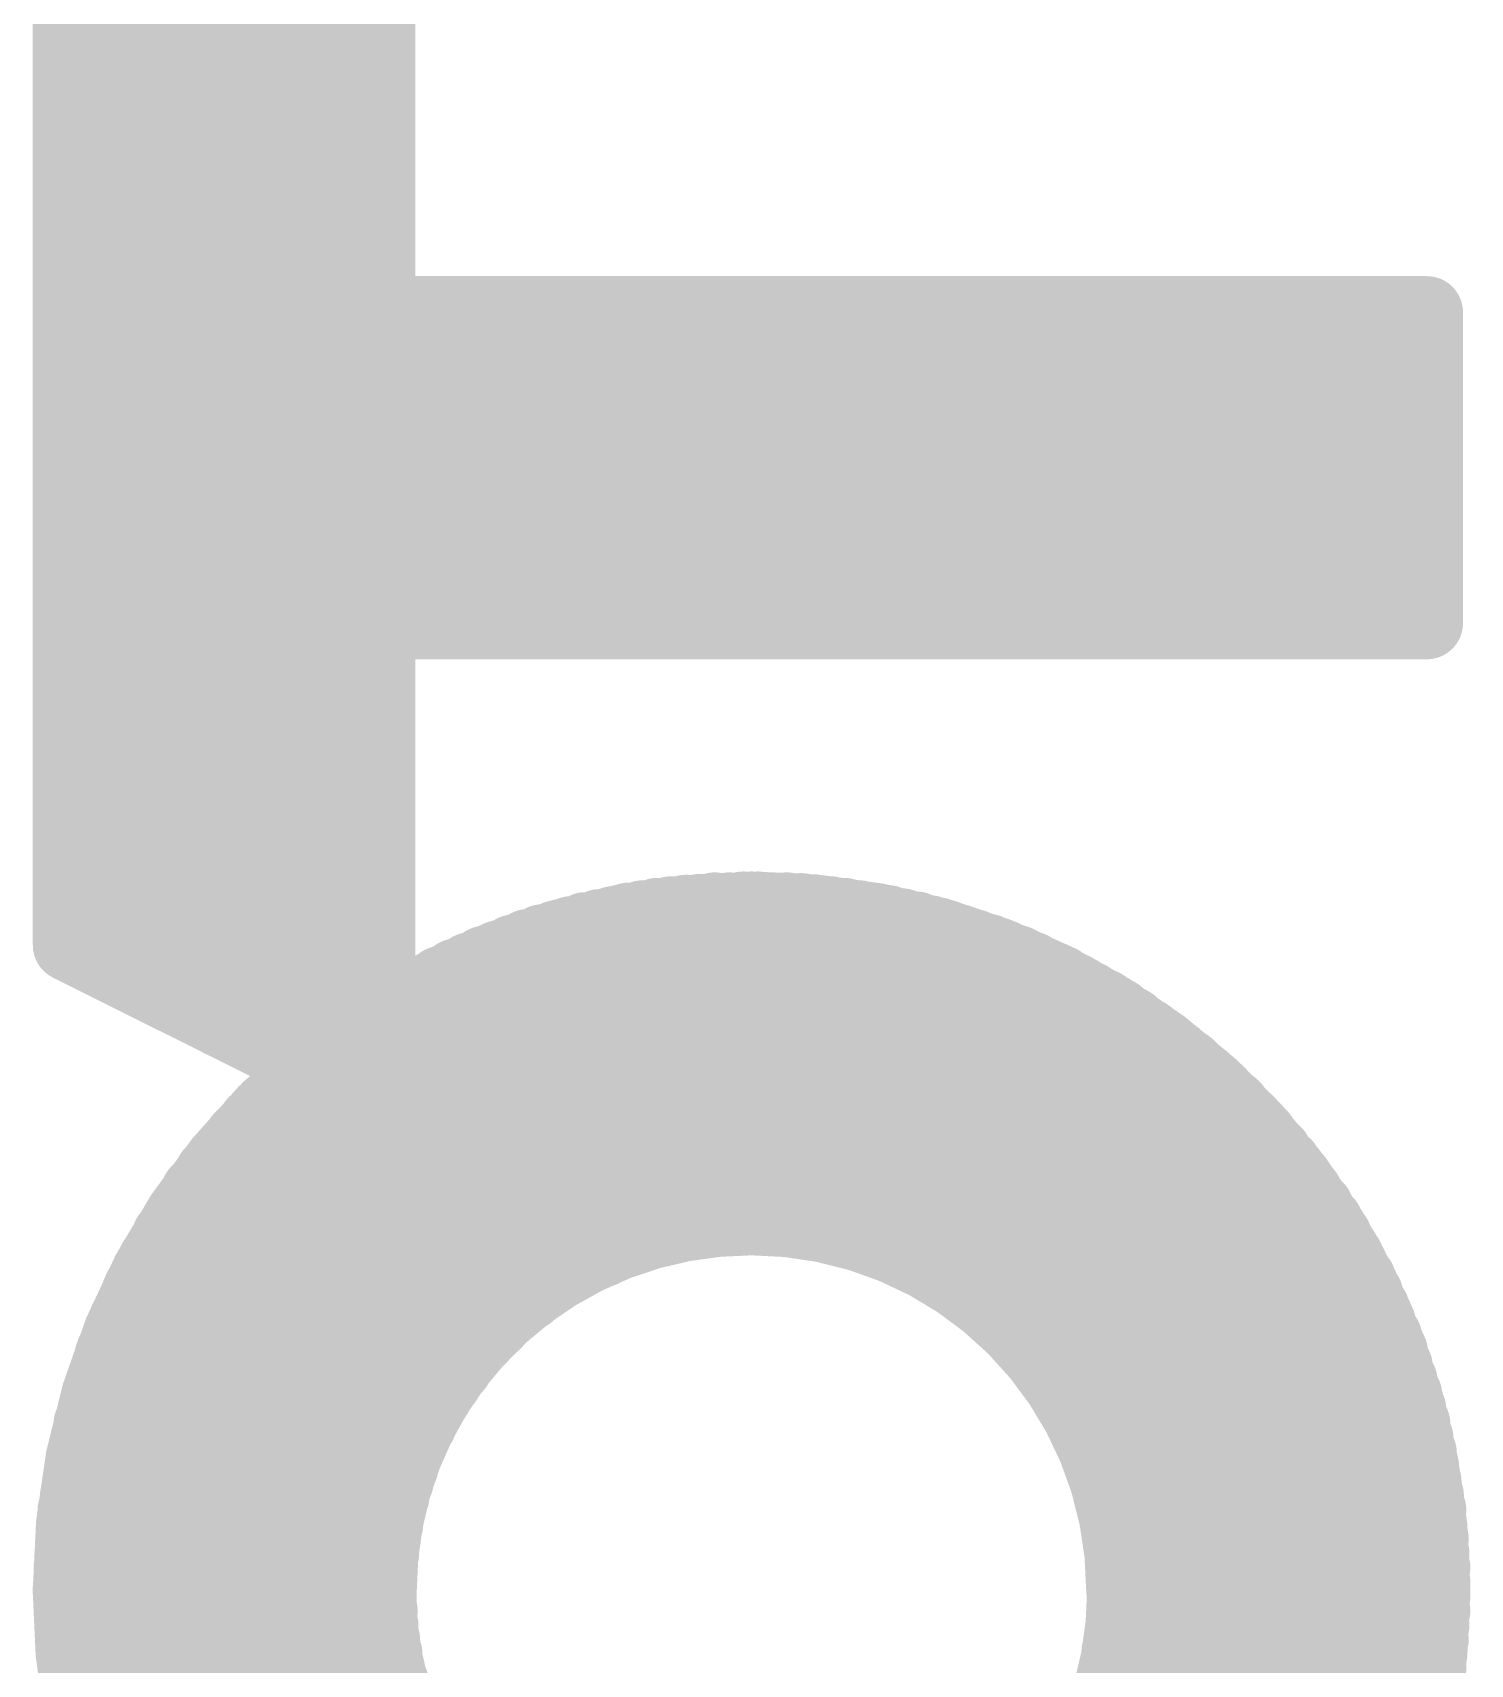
# Model space of a CAD drawing. Extents: x 97 to 206, y 100 to 175.
# Drawn here: x 113.723 to 115.713, y 135.854 to 138.113 of the extents above; entities that cross this region are included whole.
import ezdxf

# ---------------------------------------------------------------- set-up
doc = ezdxf.new("R2010")
doc.units = 0
doc.layers.get('0').update_dxf_attribs({"linetype": 'CONTINUOUS'})
doc.layers.add('SILK-TOP_PHO', color=9, linetype='CONTINUOUS')

# ---------------------------------------------------------------- blocks, each defined once
blk = doc.blocks.new('ROUND_1')
at = {"const_width": 0.050038}
blk.add_lwpolyline([(-0.025018, 0, 1), (0.025018, 0, 1)], format="xyb", close=True, dxfattribs=at)

msp = doc.modelspace()

# ---------------------------------------------------------------- linework, layer by layer
at = {"layer": 'SILK-TOP_PHO', "const_width": 0.100076}
for points in [[(113.773458, 136.849358), (113.773458, 138.707622)], [(113.791238, 136.840468), (113.791238, 138.707622)], [(113.81105, 136.830562), (113.81105, 138.707622)], [(113.831116, 136.820656), (113.831116, 138.707622)], [(113.850928, 136.81075), (113.850928, 138.707622)], [(113.87074, 136.800844), (113.87074, 138.707622)], [(113.890806, 136.790684), (113.890806, 138.707622)], [(113.910618, 136.780778), (113.910618, 138.707622)], [(113.93043, 136.770872), (113.93043, 138.707622)], [(113.950496, 136.760966), (113.950496, 138.707622)], [(113.970308, 136.75106), (113.970308, 138.707622)], [(113.990374, 136.7409), (113.990374, 138.707622)], [(114.010186, 136.730994), (114.010186, 138.262868)], [(114.029998, 136.721088), (114.029998, 138.252962)], [(114.050064, 136.711182), (114.050064, 138.243056)], [(114.069876, 136.701276), (114.069876, 138.23315)], [(114.089688, 136.691116), (114.089688, 138.223244)], [(114.109754, 135.23468), (114.109754, 138.213084)], [(114.129566, 135.217916), (114.129566, 138.203178)], [(114.149632, 135.202422), (114.149632, 138.193272)], [(114.169444, 135.188198), (114.169444, 138.183366)], [(113.773458, 138.157966), (114.202718, 138.157966)], [(114.189256, 135.17372), (114.189256, 138.17346)], [(114.202718, 137.725404), (114.202718, 138.166602)], [(113.773458, 138.1379), (114.202718, 138.1379)], [(113.773458, 138.118088), (114.202718, 138.118088)], [(113.773458, 138.098022), (114.202718, 138.098022)], [(113.773458, 138.07821), (114.202718, 138.07821)], [(113.773458, 138.058398), (114.202718, 138.058398)], [(113.773458, 138.038332), (114.202718, 138.038332)], [(113.773458, 138.01852), (114.202718, 138.01852)], [(113.773458, 137.998708), (114.202718, 137.998708)], [(113.773458, 137.978642), (114.202718, 137.978642)], [(113.773458, 137.95883), (114.202718, 137.95883)], [(113.773458, 137.938764), (114.202718, 137.938764)], [(113.773458, 137.918952), (114.202718, 137.918952)], [(113.773458, 137.89914), (114.202718, 137.89914)], [(113.773458, 137.879074), (114.202718, 137.879074)], [(113.773458, 137.859262), (114.202718, 137.859262)], [(113.773458, 137.83945), (114.202718, 137.83945)], [(113.773458, 137.819384), (114.202718, 137.819384)], [(113.773458, 137.799572), (114.202718, 137.799572)], [(113.773458, 137.779506), (114.202718, 137.779506)], [(113.773458, 137.759694), (114.202718, 137.759694)], [(113.773458, 137.739882), (114.202718, 137.739882)], [(114.202718, 137.725404), (115.65255, 137.725404)], [(114.209322, 137.295128), (114.209322, 137.725404)], [(114.229134, 137.295128), (114.229134, 137.725404)], [(114.2492, 137.295128), (114.2492, 137.725404)], [(114.269012, 137.295128), (114.269012, 137.725404)], [(114.288824, 137.295128), (114.288824, 137.725404)], [(114.30889, 137.295128), (114.30889, 137.725404)], [(114.328702, 137.295128), (114.328702, 137.725404)], [(114.348514, 137.295128), (114.348514, 137.725404)], [(114.36858, 137.295128), (114.36858, 137.725404)], [(114.388392, 137.295128), (114.388392, 137.725404)], [(114.408458, 137.295128), (114.408458, 137.725404)], [(114.42827, 137.295128), (114.42827, 137.725404)], [(114.448082, 137.295128), (114.448082, 137.725404)], [(114.468148, 137.295128), (114.468148, 137.725404)], [(114.48796, 137.295128), (114.48796, 137.725404)], [(114.508026, 137.295128), (114.508026, 137.725404)], [(114.527838, 137.295128), (114.527838, 137.725404)], [(114.54765, 137.295128), (114.54765, 137.725404)], [(114.567716, 137.295128), (114.567716, 137.725404)], [(114.587528, 137.295128), (114.587528, 137.725404)], [(114.60734, 137.295128), (114.60734, 137.725404)], [(114.627406, 137.295128), (114.627406, 137.725404)], [(114.647218, 137.295128), (114.647218, 137.725404)], [(114.667284, 137.295128), (114.667284, 137.725404)], [(114.687096, 137.295128), (114.687096, 137.725404)], [(114.706908, 137.295128), (114.706908, 137.725404)], [(114.726974, 137.295128), (114.726974, 137.725404)], [(114.746786, 137.295128), (114.746786, 137.725404)], [(114.766598, 137.295128), (114.766598, 137.725404)], [(114.786664, 137.295128), (114.786664, 137.725404)], [(114.806476, 137.295128), (114.806476, 137.725404)], [(114.826542, 137.295128), (114.826542, 137.725404)], [(114.846354, 137.295128), (114.846354, 137.725404)], [(114.866166, 137.295128), (114.866166, 137.725404)], [(114.886232, 137.295128), (114.886232, 137.725404)], [(114.906044, 137.295128), (114.906044, 137.725404)], [(114.92611, 137.295128), (114.92611, 137.725404)], [(114.945922, 137.295128), (114.945922, 137.725404)], [(114.965734, 137.295128), (114.965734, 137.725404)], [(114.9858, 137.295128), (114.9858, 137.725404)], [(115.005612, 137.295128), (115.005612, 137.725404)], [(115.025424, 137.295128), (115.025424, 137.725404)], [(115.04549, 137.295128), (115.04549, 137.725404)], [(115.065302, 137.295128), (115.065302, 137.725404)], [(115.085368, 137.295128), (115.085368, 137.725404)], [(115.10518, 137.295128), (115.10518, 137.725404)], [(115.124992, 137.295128), (115.124992, 137.725404)], [(115.145058, 137.295128), (115.145058, 137.725404)], [(115.16487, 137.295128), (115.16487, 137.725404)], [(115.184936, 137.295128), (115.184936, 137.725404)], [(115.204748, 137.295128), (115.204748, 137.725404)], [(115.22456, 137.295128), (115.22456, 137.725404)], [(115.244626, 137.295128), (115.244626, 137.725404)], [(115.264438, 137.295128), (115.264438, 137.725404)], [(115.28425, 137.295128), (115.28425, 137.725404)], [(115.304316, 137.295128), (115.304316, 137.725404)], [(115.324128, 137.295128), (115.324128, 137.725404)], [(115.344194, 137.295128), (115.344194, 137.725404)], [(115.364006, 137.295128), (115.364006, 137.725404)], [(115.383818, 137.295128), (115.383818, 137.725404)], [(115.403884, 137.295128), (115.403884, 137.725404)], [(115.423696, 137.295128), (115.423696, 137.725404)], [(115.443508, 137.295128), (115.443508, 137.725404)], [(115.463574, 137.295128), (115.463574, 137.725404)], [(115.483386, 137.295128), (115.483386, 137.725404)], [(115.503452, 137.295128), (115.503452, 137.725404)], [(115.523264, 137.295128), (115.523264, 137.725404)], [(115.543076, 137.295128), (115.543076, 137.725404)], [(115.563142, 137.295128), (115.563142, 137.725404)], [(115.582954, 137.295128), (115.582954, 137.725404)], [(115.60302, 137.295128), (115.60302, 137.725404)], [(115.622832, 137.295128), (115.622832, 137.725404)], [(115.642644, 137.295128), (115.642644, 137.725404)], [(115.65255, 137.295128), (115.65255, 137.725404)], [(113.773458, 137.719816), (115.65255, 137.719816)], [(113.773458, 137.700004), (115.65255, 137.700004)], [(113.773458, 137.679938), (115.65255, 137.679938)], [(113.773458, 137.660126), (115.65255, 137.660126)], [(113.773458, 137.640314), (115.65255, 137.640314)], [(113.773458, 137.620248), (115.65255, 137.620248)], [(113.773458, 137.600436), (115.65255, 137.600436)], [(113.773458, 137.580624), (115.65255, 137.580624)], [(113.773458, 137.560558), (115.65255, 137.560558)], [(113.773458, 137.540746), (115.65255, 137.540746)], [(113.773458, 137.52068), (115.65255, 137.52068)], [(113.773458, 137.500868), (115.65255, 137.500868)], [(113.773458, 137.481056), (115.65255, 137.481056)], [(113.773458, 137.46099), (115.65255, 137.46099)], [(113.773458, 137.441178), (115.65255, 137.441178)], [(113.773458, 137.421112), (115.65255, 137.421112)], [(113.773458, 137.4013), (115.65255, 137.4013)], [(113.773458, 137.381488), (115.65255, 137.381488)], [(113.773458, 137.361422), (115.65255, 137.361422)], [(113.773458, 137.34161), (115.65255, 137.34161)], [(113.773458, 137.321798), (115.65255, 137.321798)], [(113.773458, 137.301732), (115.65255, 137.301732)], [(114.202718, 136.747758), (114.202718, 137.295128)], [(114.202718, 137.295128), (115.65255, 137.295128)], [(113.773458, 137.28192), (114.202718, 137.28192)], [(113.773458, 137.261854), (114.202718, 137.261854)], [(113.773458, 137.242042), (114.202718, 137.242042)], [(113.773458, 137.22223), (114.202718, 137.22223)], [(113.773458, 137.202164), (114.202718, 137.202164)], [(113.773458, 137.182352), (114.202718, 137.182352)], [(113.773458, 137.16254), (114.202718, 137.16254)], [(113.773458, 137.142474), (114.202718, 137.142474)], [(113.773458, 137.122662), (114.202718, 137.122662)], [(113.773458, 137.102596), (114.202718, 137.102596)], [(113.773458, 137.082784), (114.202718, 137.082784)], [(113.773458, 137.062972), (114.202718, 137.062972)], [(113.773458, 137.042906), (114.202718, 137.042906)], [(113.773458, 137.023094), (114.202718, 137.023094)], [(113.773458, 137.003028), (114.202718, 137.003028)], [(113.773458, 136.983216), (114.202718, 136.983216)], [(113.773458, 136.963404), (114.202718, 136.963404)], [(113.773458, 136.943338), (114.202718, 136.943338)], [(113.773458, 136.923526), (114.202718, 136.923526)], [(113.773458, 136.903714), (114.202718, 136.903714)], [(114.567716, 136.447784), (114.567716, 136.889236)], [(114.587528, 136.453372), (114.587528, 136.892538)], [(114.60734, 136.457944), (114.60734, 136.894824)], [(114.627406, 136.462262), (114.627406, 136.896856)], [(114.647218, 136.465564), (114.647218, 136.898126)], [(114.667284, 136.46785), (114.667284, 136.900158)], [(114.687096, 136.468866), (114.687096, 136.900158)], [(114.706908, 136.470136), (114.706908, 136.901428)], [(114.726974, 136.470136), (114.726974, 136.901428)], [(114.746786, 136.468866), (114.746786, 136.900158)], [(114.766598, 136.46785), (114.766598, 136.900158)], [(114.786664, 136.465564), (114.786664, 136.899142)], [(114.806476, 136.462262), (114.806476, 136.896856)], [(114.826542, 136.45896), (114.826542, 136.894824)], [(114.846354, 136.453372), (114.846354, 136.892538)], [(114.866166, 136.447784), (114.866166, 136.889236)], [(113.773458, 136.883648), (114.202718, 136.883648)], [(114.468148, 136.404858), (114.468148, 136.867138)], [(114.48796, 136.41578), (114.48796, 136.872726)], [(114.508026, 136.425686), (114.508026, 136.877044)], [(114.527838, 136.43356), (114.527838, 136.881362)], [(114.54003, 136.883648), (114.897154, 136.883648)], [(114.54765, 136.44118), (114.54765, 136.885934)], [(114.886232, 136.44245), (114.886232, 136.885934)], [(114.906044, 136.434576), (114.906044, 136.882632)], [(114.92611, 136.425686), (114.92611, 136.87806)], [(114.945922, 136.41705), (114.945922, 136.873742)], [(114.965734, 136.40689), (114.965734, 136.868154)], [(113.773458, 136.863836), (114.202718, 136.863836)], [(113.773458, 136.849358), (114.11204, 136.680194)], [(113.784634, 136.84377), (114.202718, 136.84377)], [(114.396266, 136.84377), (115.040918, 136.84377)], [(114.408458, 136.365996), (114.408458, 136.849358)], [(114.42827, 136.380474), (114.42827, 136.855962)], [(114.448082, 136.393682), (114.448082, 136.86155)], [(114.456972, 136.863836), (114.980212, 136.863836)], [(114.9858, 136.394698), (114.9858, 136.862566)], [(115.005612, 136.38276), (115.005612, 136.855962)], [(115.025424, 136.368282), (115.025424, 136.849358)], [(115.04549, 136.352788), (115.04549, 136.842754)], [(113.824258, 136.823958), (114.202718, 136.823958)], [(114.345212, 136.823958), (115.091972, 136.823958)], [(114.348514, 136.31291), (114.348514, 136.826244)], [(114.36858, 136.332976), (114.36858, 136.833864)], [(114.388392, 136.350502), (114.388392, 136.841738)], [(115.065302, 136.335008), (115.065302, 136.835134)], [(115.085368, 136.315196), (115.085368, 136.82726)], [(113.864136, 136.804146), (114.202718, 136.804146)], [(114.288824, 136.238742), (114.288824, 136.798558)], [(114.302286, 136.804146), (115.135152, 136.804146)], [(114.30889, 136.266428), (114.30889, 136.808464)], [(114.328702, 136.291828), (114.328702, 136.817354)], [(115.10518, 136.294114), (115.10518, 136.81837)], [(115.124992, 136.26973), (115.124992, 136.808464)], [(115.145058, 136.242298), (115.145058, 136.799574)], [(113.904014, 136.78408), (114.202718, 136.78408)], [(114.2492, 136.165844), (114.2492, 136.77646)], [(114.264694, 136.78408), (115.172744, 136.78408)], [(114.269012, 136.205722), (114.269012, 136.787382)], [(115.16487, 136.21004), (115.16487, 136.788652)], [(115.184936, 136.171432), (115.184936, 136.777476)], [(113.943892, 136.764268), (114.202718, 136.764268)], [(114.209322, 136.026398), (114.209322, 136.752076)], [(114.229134, 136.113774), (114.229134, 136.765284)], [(114.229134, 136.764268), (115.20805, 136.764268)], [(115.204748, 136.120632), (115.204748, 136.766554)], [(115.22456, 136.040876), (115.22456, 136.754362)], [(113.983516, 136.744202), (115.239038, 136.744202)], [(115.244626, 135.172704), (115.244626, 136.7409)], [(114.023394, 136.72439), (115.26774, 136.72439)], [(115.264438, 135.186928), (115.264438, 136.726676)], [(115.28425, 135.201406), (115.28425, 136.712198)], [(114.063272, 136.704578), (115.29441, 136.704578)], [(114.10315, 136.684512), (115.31981, 136.684512)], [(115.304316, 135.2169), (115.304316, 136.696704)], [(114.089688, 135.25119), (114.089688, 136.662414)], [(114.09426, 136.6647), (115.342924, 136.6647)], [(115.324128, 135.232394), (115.324128, 136.68121)], [(115.344194, 135.24992), (115.344194, 136.663684)], [(114.069876, 135.269986), (114.069876, 136.643618)], [(114.072162, 136.644888), (115.365022, 136.644888)], [(115.364006, 135.2677), (115.364006, 136.645904)], [(114.050064, 135.288782), (114.050064, 136.624822)], [(114.05108, 136.624822), (115.386104, 136.624822)], [(115.383818, 135.287766), (115.383818, 136.627108)], [(114.029998, 135.309864), (114.029998, 136.60374)], [(114.032284, 136.60501), (115.4049, 136.60501)], [(115.403884, 135.307578), (115.403884, 136.606026)], [(114.010186, 135.330692), (114.010186, 136.581642)], [(114.013488, 136.584944), (115.423696, 136.584944)], [(115.423696, 135.329676), (115.423696, 136.584944)], [(113.990374, 135.355076), (113.990374, 136.558528)], [(113.996978, 136.565132), (115.440206, 136.565132)], [(115.443508, 135.35279), (115.443508, 136.56183)], [(113.970308, 135.37946), (113.970308, 136.534144)], [(113.980214, 136.54532), (115.45697, 136.54532)], [(115.463574, 135.377174), (115.463574, 136.53643)], [(113.950496, 135.405876), (113.950496, 136.507728)], [(113.950496, 136.505442), (115.486688, 136.505442)], [(113.96472, 136.525254), (115.472464, 136.525254)], [(115.483386, 135.403844), (115.483386, 136.50976)], [(113.936018, 136.48563), (115.501166, 136.48563)], [(115.503452, 135.432546), (115.503452, 136.481058)], [(113.92281, 136.465564), (114.653822, 136.465564)], [(113.93043, 135.434832), (113.93043, 136.477756)], [(114.783362, 136.465564), (115.514374, 136.465564)], [(113.910618, 135.466836), (113.910618, 136.446768)], [(113.910618, 136.445752), (114.563144, 136.445752)], [(114.87404, 136.445752), (115.526566, 136.445752)], [(115.523264, 135.463534), (115.523264, 136.45007)], [(113.899696, 136.425686), (114.511328, 136.425686)], [(114.92611, 136.425686), (115.537742, 136.425686)], [(115.543076, 135.497824), (115.543076, 136.41705)], [(113.88852, 136.405874), (114.47018, 136.405874)], [(113.890806, 135.501126), (113.890806, 136.412478)], [(114.967004, 136.405874), (115.548664, 136.405874)], [(113.87074, 135.538718), (113.87074, 136.37387)], [(113.877344, 136.386062), (114.43716, 136.386062)], [(115.000024, 136.386062), (115.55984, 136.386062)], [(115.563142, 135.535416), (115.563142, 136.378188)], [(113.858548, 136.346184), (114.384074, 136.346184)], [(113.867438, 136.365996), (114.409474, 136.365996)], [(115.02771, 136.365996), (115.569746, 136.365996)], [(115.05311, 136.346184), (115.578636, 136.346184)], [(113.849912, 136.326118), (114.362992, 136.326118)], [(113.850928, 135.581898), (113.850928, 136.33069)], [(115.074192, 136.326118), (115.587526, 136.326118)], [(115.582954, 135.577326), (115.582954, 136.336278)], [(113.841022, 136.306306), (114.34318, 136.306306)], [(115.094004, 136.306306), (115.596162, 136.306306)], [(113.831116, 135.632698), (113.831116, 136.280906)], [(113.833148, 136.286494), (114.3254, 136.286494)], [(115.111784, 136.286494), (115.604036, 136.286494)], [(115.60302, 135.62711), (115.60302, 136.28751)], [(113.826544, 136.266428), (114.309906, 136.266428)], [(115.127278, 136.266428), (115.61064, 136.266428)], [(113.81994, 136.246616), (114.295428, 136.246616)], [(115.141756, 136.246616), (115.617244, 136.246616)], [(113.81105, 135.692388), (113.81105, 136.219946)], [(113.813336, 136.226804), (114.28222, 136.226804)], [(115.154964, 136.226804), (115.623848, 136.226804)], [(115.622832, 135.687054), (115.622832, 136.22782)], [(113.80216, 136.186926), (114.260122, 136.186926)], [(113.807748, 136.206738), (114.270028, 136.206738)], [(115.167156, 136.206738), (115.629436, 136.206738)], [(115.177062, 136.186926), (115.635024, 136.186926)], [(113.797842, 136.16686), (114.250216, 136.16686)], [(115.186968, 136.16686), (115.639342, 136.16686)], [(113.79327, 136.147048), (114.241326, 136.147048)], [(115.195858, 136.147048), (115.643914, 136.147048)], [(115.642644, 135.76554), (115.642644, 136.149334)], [(113.789968, 136.127236), (114.234722, 136.127236)], [(113.791238, 135.775446), (113.791238, 136.138158)], [(115.202462, 136.127236), (115.647216, 136.127236)], [(113.786666, 136.10717), (114.228118, 136.10717)], [(115.209066, 136.10717), (115.650518, 136.10717)], [(113.783364, 136.087358), (114.22253, 136.087358)], [(115.214654, 136.087358), (115.65382, 136.087358)], [(113.780062, 136.067546), (114.216942, 136.067546)], [(115.220242, 136.067546), (115.657122, 136.067546)], [(113.779046, 136.04748), (114.21364, 136.04748)], [(115.223544, 136.04748), (115.658138, 136.04748)], [(113.775744, 136.007602), (114.208052, 136.007602)], [(113.77676, 136.027668), (114.210338, 136.027668)], [(115.226846, 136.027668), (115.660424, 136.027668)], [(115.229132, 136.007602), (115.66144, 136.007602)], [(113.774474, 135.98779), (114.20602, 135.98779)], [(115.231164, 135.98779), (115.66271, 135.98779)], [(113.774474, 135.967978), (114.20475, 135.967978)], [(115.232434, 135.967978), (115.66271, 135.967978)], [(113.773458, 135.956802), (113.774474, 135.956802)], [(113.774474, 135.947912), (114.20475, 135.947912)], [(115.232434, 135.947912), (115.66271, 135.947912)], [(113.774474, 135.9281), (114.20602, 135.9281)], [(115.231164, 135.9281), (115.66271, 135.9281)], [(113.775744, 135.908034), (114.207036, 135.908034)], [(115.230148, 135.908034), (115.66144, 135.908034)], [(113.77676, 135.888222), (114.209322, 135.888222)], [(114.209322, 134.638288), (114.209322, 135.887206)], [(115.22456, 133.42493), (115.22456, 135.871712)], [(115.227862, 135.888222), (115.660424, 135.888222)], [(113.77803, 135.86841), (114.212624, 135.86841)], [(113.780062, 135.848344), (114.215926, 135.848344)], [(115.221258, 135.848344), (115.657122, 135.848344)], [(115.22456, 135.86841), (115.658138, 135.86841)], [(113.782348, 135.828532), (114.221514, 135.828532)], [(115.21567, 135.828532), (115.65382, 135.828532)], [(113.78565, 135.80872), (114.226848, 135.80872)], [(115.210336, 135.80872), (115.651534, 135.80872)]]:
    msp.add_lwpolyline(points, dxfattribs=at)
for points in [[(114.718084, 136.900666, 0.1454771), (114.202518, 136.747418)], [(115.66271, 135.956548, 0.4142136), (114.71783, 136.901428)], [(114.11077, 136.680448, 0.2216728), (113.773366, 135.956802)], [(114.718084, 136.470136, 0.4142136), (114.20475, 135.956802)], [(115.231164, 135.956802, 0.4132001), (114.71783, 136.470136)], [(113.773204, 135.956802, 0.2590638), (114.218714, 135.15466)], [(114.203734, 135.956802, 0.4142136), (114.718084, 135.442452)], [(114.718084, 135.442452, 0.4142136), (115.232434, 135.956802)], [(115.2144, 135.153146, 0.2600227), (115.66271, 135.956802)]]:
    msp.add_lwpolyline(points, format="xyb", dxfattribs=at)

# ---------------------------------------------------------------- block references
at = {"layer": 'SILK-TOP_PHO'}
for p in [(113.773458, 138.157966), (114.202718, 138.157966), (113.773458, 138.1379), (114.202718, 138.1379), (113.773458, 138.118088), (114.202718, 138.118088), (113.773458, 138.098022), (114.202718, 138.098022), (113.773458, 138.07821), (114.202718, 138.07821), (113.773458, 138.058398), (114.202718, 138.058398), (113.773458, 138.038332), (113.773458, 138.01852), (114.202718, 138.038332), (114.202718, 138.01852), (113.773458, 137.998708), (114.202718, 137.998708), (113.773458, 137.978642), (114.202718, 137.978642), (113.773458, 137.95883), (114.202718, 137.95883), (113.773458, 137.938764), (114.202718, 137.938764), (113.773458, 137.918952), (114.202718, 137.918952), (113.773458, 137.89914), (114.202718, 137.89914), (113.773458, 137.879074), (113.773458, 137.859262), (114.202718, 137.879074), (114.202718, 137.859262), (113.773458, 137.83945), (114.202718, 137.83945), (113.773458, 137.819384), (114.202718, 137.819384), (113.773458, 137.799572), (114.202718, 137.799572), (113.773458, 137.779506), (114.202718, 137.779506), (113.773458, 137.759694), (114.202718, 137.759694), (113.773458, 137.739882), (114.202718, 137.739882), (114.202718, 137.725404), (114.202718, 137.725404), (114.209322, 137.725404), (114.229134, 137.725404), (114.2492, 137.725404), (114.269012, 137.725404), (114.288824, 137.725404), (114.30889, 137.725404), (114.328702, 137.725404), (114.348514, 137.725404), (114.36858, 137.725404), (114.388392, 137.725404), (114.408458, 137.725404), (114.42827, 137.725404), (114.448082, 137.725404), (114.468148, 137.725404), (114.48796, 137.725404), (114.508026, 137.725404), (114.527838, 137.725404), (114.54765, 137.725404), (114.567716, 137.725404), (114.587528, 137.725404), (114.60734, 137.725404), (114.627406, 137.725404), (114.647218, 137.725404), (114.667284, 137.725404), (114.687096, 137.725404), (114.706908, 137.725404), (114.726974, 137.725404), (114.746786, 137.725404), (114.766598, 137.725404), (114.786664, 137.725404), (114.806476, 137.725404), (114.826542, 137.725404), (114.846354, 137.725404), (114.866166, 137.725404), (114.886232, 137.725404), (114.906044, 137.725404), (114.92611, 137.725404), (114.945922, 137.725404), (114.965734, 137.725404), (114.9858, 137.725404), (115.005612, 137.725404), (115.025424, 137.725404), (115.04549, 137.725404), (115.065302, 137.725404), (115.085368, 137.725404), (115.10518, 137.725404), (115.124992, 137.725404), (115.145058, 137.725404), (115.16487, 137.725404), (115.184936, 137.725404), (115.204748, 137.725404), (115.22456, 137.725404), (115.244626, 137.725404), (115.264438, 137.725404), (115.28425, 137.725404), (115.304316, 137.725404), (115.324128, 137.725404), (115.344194, 137.725404), (115.364006, 137.725404), (115.383818, 137.725404), (115.403884, 137.725404), (115.423696, 137.725404), (115.443508, 137.725404), (115.463574, 137.725404), (115.483386, 137.725404), (115.503452, 137.725404), (115.523264, 137.725404), (115.543076, 137.725404), (115.563142, 137.725404), (115.582954, 137.725404), (115.60302, 137.725404), (115.622832, 137.725404), (115.642644, 137.725404), (115.65255, 137.725404), (115.65255, 137.725404), (113.773458, 137.719816), (115.65255, 137.719816), (113.773458, 137.700004), (113.773458, 137.679938), (115.65255, 137.700004), (115.65255, 137.679938), (113.773458, 137.660126), (115.65255, 137.660126), (113.773458, 137.640314), (115.65255, 137.640314), (113.773458, 137.620248), (115.65255, 137.620248), (113.773458, 137.600436), (115.65255, 137.600436), (113.773458, 137.580624), (115.65255, 137.580624), (113.773458, 137.560558), (115.65255, 137.560558), (113.773458, 137.540746), (113.773458, 137.52068), (115.65255, 137.540746), (115.65255, 137.52068), (113.773458, 137.500868), (115.65255, 137.500868), (113.773458, 137.481056), (115.65255, 137.481056), (113.773458, 137.46099), (115.65255, 137.46099), (113.773458, 137.441178), (115.65255, 137.441178), (113.773458, 137.421112), (115.65255, 137.421112), (113.773458, 137.4013), (115.65255, 137.4013), (113.773458, 137.381488), (113.773458, 137.361422), (115.65255, 137.381488), (115.65255, 137.361422), (113.773458, 137.34161), (115.65255, 137.34161), (113.773458, 137.321798), (115.65255, 137.321798), (113.773458, 137.301732), (114.202718, 137.295128), (114.209322, 137.295128), (114.229134, 137.295128), (114.2492, 137.295128), (114.269012, 137.295128), (114.288824, 137.295128), (114.30889, 137.295128), (114.328702, 137.295128), (114.348514, 137.295128), (114.36858, 137.295128), (114.388392, 137.295128), (114.408458, 137.295128), (114.42827, 137.295128), (114.448082, 137.295128), (114.468148, 137.295128), (114.48796, 137.295128), (114.508026, 137.295128), (114.527838, 137.295128), (114.54765, 137.295128), (114.567716, 137.295128), (114.587528, 137.295128), (114.60734, 137.295128), (114.627406, 137.295128), (114.647218, 137.295128), (114.667284, 137.295128), (114.687096, 137.295128), (114.706908, 137.295128), (114.726974, 137.295128), (114.746786, 137.295128), (114.766598, 137.295128), (114.786664, 137.295128), (114.806476, 137.295128), (114.826542, 137.295128), (114.846354, 137.295128), (114.866166, 137.295128), (114.886232, 137.295128), (114.906044, 137.295128), (114.92611, 137.295128), (114.945922, 137.295128), (114.965734, 137.295128), (114.9858, 137.295128), (115.005612, 137.295128), (115.025424, 137.295128), (115.04549, 137.295128), (115.065302, 137.295128), (115.085368, 137.295128), (115.10518, 137.295128), (115.124992, 137.295128), (115.145058, 137.295128), (115.16487, 137.295128), (115.184936, 137.295128), (115.204748, 137.295128), (115.22456, 137.295128), (115.244626, 137.295128), (115.264438, 137.295128), (115.28425, 137.295128), (115.304316, 137.295128), (115.324128, 137.295128), (115.344194, 137.295128), (115.364006, 137.295128), (115.383818, 137.295128), (115.403884, 137.295128), (115.423696, 137.295128), (115.443508, 137.295128), (115.463574, 137.295128), (115.483386, 137.295128), (115.503452, 137.295128), (115.523264, 137.295128), (115.543076, 137.295128), (115.563142, 137.295128), (115.582954, 137.295128), (115.60302, 137.295128), (115.622832, 137.295128), (115.642644, 137.295128), (115.65255, 137.301732), (115.65255, 137.295128), (113.773458, 137.28192), (114.202718, 137.28192), (113.773458, 137.261854), (114.202718, 137.261854), (113.773458, 137.242042), (114.202718, 137.242042), (113.773458, 137.22223), (114.202718, 137.22223), (113.773458, 137.202164), (113.773458, 137.182352), (114.202718, 137.202164), (114.202718, 137.182352), (113.773458, 137.16254), (114.202718, 137.16254), (113.773458, 137.142474), (114.202718, 137.142474), (113.773458, 137.122662), (114.202718, 137.122662), (113.773458, 137.102596), (114.202718, 137.102596), (113.773458, 137.082784), (114.202718, 137.082784), (113.773458, 137.062972), (114.202718, 137.062972), (113.773458, 137.042906), (113.773458, 137.023094), (114.202718, 137.042906), (114.202718, 137.023094), (113.773458, 137.003028), (114.202718, 137.003028), (113.773458, 136.983216), (114.202718, 136.983216), (113.773458, 136.963404), (114.202718, 136.963404), (113.773458, 136.943338), (114.202718, 136.943338), (113.773458, 136.923526), (114.202718, 136.923526), (113.773458, 136.903714), (114.202718, 136.903714), (114.567716, 136.889236), (114.587528, 136.892538), (114.60734, 136.894824), (114.627406, 136.896856), (114.647218, 136.898126), (114.667284, 136.900158), (114.687096, 136.900158), (114.706908, 136.901428), (114.71783, 136.901428), (114.718084, 136.901428), (114.718084, 136.900666), (114.726974, 136.901428), (114.746786, 136.900158), (114.766598, 136.900158), (114.786664, 136.899142), (114.806476, 136.896856), (114.826542, 136.894824), (114.846354, 136.892538), (114.866166, 136.889236), (113.773458, 136.883648), (114.202718, 136.883648), (114.468148, 136.867138), (114.48796, 136.872726), (114.508026, 136.877044), (114.527838, 136.881362), (114.54003, 136.883648), (114.54765, 136.885934), (114.886232, 136.885934), (114.897154, 136.883648), (114.906044, 136.882632), (114.92611, 136.87806), (114.945922, 136.873742), (114.965734, 136.868154), (113.773458, 136.863836), (113.773458, 136.849358), (113.773458, 136.849358), (113.784634, 136.84377), (114.202718, 136.863836), (114.202718, 136.84377), (114.396266, 136.84377), (114.408458, 136.849358), (114.42827, 136.855962), (114.448082, 136.86155), (114.456972, 136.863836), (114.980212, 136.863836), (114.9858, 136.862566), (115.005612, 136.855962), (115.025424, 136.849358), (115.040918, 136.84377), (115.04549, 136.842754), (113.791238, 136.840468), (113.81105, 136.830562), (113.824258, 136.823958), (113.831116, 136.820656), (114.202718, 136.823958), (114.345212, 136.823958), (114.348514, 136.826244), (114.36858, 136.833864), (114.388392, 136.841738), (115.065302, 136.835134), (115.085368, 136.82726), (115.091972, 136.823958), (113.850928, 136.81075), (113.864136, 136.804146), (113.87074, 136.800844), (114.202718, 136.804146), (114.288824, 136.798558), (114.302286, 136.804146), (114.30889, 136.808464), (114.328702, 136.817354), (115.10518, 136.81837), (115.124992, 136.808464), (115.135152, 136.804146), (115.145058, 136.799574), (113.890806, 136.790684), (113.904014, 136.78408), (113.910618, 136.780778), (114.202718, 136.78408), (114.2492, 136.77646), (114.264694, 136.78408), (114.269012, 136.787382), (115.16487, 136.788652), (115.172744, 136.78408), (115.184936, 136.777476), (113.93043, 136.770872), (113.943892, 136.764268), (113.950496, 136.760966), (114.202718, 136.764268), (114.209322, 136.752076), (114.229134, 136.765284), (114.229134, 136.764268), (115.204748, 136.766554), (115.20805, 136.764268), (115.22456, 136.754362), (113.970308, 136.75106), (113.983516, 136.744202), (113.990374, 136.7409), (114.010186, 136.730994), (114.202518, 136.747418), (114.202718, 136.747758), (114.202718, 136.747758), (115.239038, 136.744202), (115.244626, 136.7409), (114.023394, 136.72439), (114.029998, 136.721088), (114.050064, 136.711182), (115.264438, 136.726676), (115.26774, 136.72439), (115.28425, 136.712198), (114.063272, 136.704578), (114.069876, 136.701276), (114.089688, 136.691116), (114.10315, 136.684512), (115.29441, 136.704578), (115.304316, 136.696704), (115.31981, 136.684512), (114.089688, 136.662414), (114.09426, 136.6647), (114.11077, 136.680448), (114.11204, 136.680194), (115.324128, 136.68121), (115.342924, 136.6647), (115.344194, 136.663684), (114.069876, 136.643618), (114.072162, 136.644888), (115.364006, 136.645904), (115.365022, 136.644888), (114.050064, 136.624822), (114.05108, 136.624822), (115.383818, 136.627108), (115.386104, 136.624822), (114.029998, 136.60374), (114.032284, 136.60501), (115.403884, 136.606026), (115.4049, 136.60501), (114.010186, 136.581642), (114.013488, 136.584944), (115.423696, 136.584944), (115.423696, 136.584944), (113.990374, 136.558528), (113.996978, 136.565132), (115.440206, 136.565132), (115.443508, 136.56183), (113.970308, 136.534144), (113.980214, 136.54532), (115.45697, 136.54532), (115.463574, 136.53643), (113.950496, 136.507728), (113.950496, 136.505442), (113.96472, 136.525254), (115.472464, 136.525254), (115.483386, 136.50976), (115.486688, 136.505442), (113.936018, 136.48563), (115.501166, 136.48563), (115.503452, 136.481058), (113.92281, 136.465564), (113.93043, 136.477756), (114.60734, 136.457944), (114.627406, 136.462262), (114.647218, 136.465564), (114.653822, 136.465564), (114.667284, 136.46785), (114.687096, 136.468866), (114.706908, 136.470136), (114.71783, 136.470136), (114.718084, 136.470136), (114.718084, 136.470136), (114.726974, 136.470136), (114.746786, 136.468866), (114.766598, 136.46785), (114.783362, 136.465564), (114.786664, 136.465564), (114.806476, 136.462262), (114.826542, 136.45896), (115.514374, 136.465564), (113.910618, 136.446768), (113.910618, 136.445752), (114.54765, 136.44118), (114.563144, 136.445752), (114.567716, 136.447784), (114.587528, 136.453372), (114.846354, 136.453372), (114.866166, 136.447784), (114.87404, 136.445752), (114.886232, 136.44245), (115.523264, 136.45007), (115.526566, 136.445752), (113.899696, 136.425686), (114.48796, 136.41578), (114.508026, 136.425686), (114.511328, 136.425686), (114.527838, 136.43356), (114.906044, 136.434576), (114.92611, 136.425686), (114.92611, 136.425686), (114.945922, 136.41705), (115.537742, 136.425686), (115.543076, 136.41705), (113.88852, 136.405874), (113.890806, 136.412478), (114.448082, 136.393682), (114.468148, 136.404858), (114.47018, 136.405874), (114.965734, 136.40689), (114.967004, 136.405874), (114.9858, 136.394698), (115.548664, 136.405874), (113.87074, 136.37387), (113.877344, 136.386062), (114.42827, 136.380474), (114.43716, 136.386062), (115.000024, 136.386062), (115.005612, 136.38276), (115.025424, 136.368282), (115.55984, 136.386062), (115.563142, 136.378188), (113.858548, 136.346184), (113.867438, 136.365996), (114.384074, 136.346184), (114.388392, 136.350502), (114.408458, 136.365996), (114.409474, 136.365996), (115.02771, 136.365996), (115.04549, 136.352788), (115.05311, 136.346184), (115.569746, 136.365996), (115.578636, 136.346184), (113.849912, 136.326118), (113.850928, 136.33069), (114.362992, 136.326118), (114.36858, 136.332976), (115.065302, 136.335008), (115.074192, 136.326118), (115.582954, 136.336278), (115.587526, 136.326118), (113.841022, 136.306306), (114.34318, 136.306306), (114.348514, 136.31291), (115.085368, 136.315196), (115.094004, 136.306306), (115.596162, 136.306306), (113.831116, 136.280906), (113.833148, 136.286494), (114.3254, 136.286494), (114.328702, 136.291828), (115.10518, 136.294114), (115.111784, 136.286494), (115.60302, 136.28751), (115.604036, 136.286494), (113.826544, 136.266428), (114.30889, 136.266428), (114.309906, 136.266428), (115.124992, 136.26973), (115.127278, 136.266428), (115.61064, 136.266428), (113.81994, 136.246616), (114.288824, 136.238742), (114.295428, 136.246616), (115.141756, 136.246616), (115.145058, 136.242298), (115.617244, 136.246616), (113.81105, 136.219946), (113.813336, 136.226804), (114.28222, 136.226804), (115.154964, 136.226804), (115.16487, 136.21004), (115.622832, 136.22782), (115.623848, 136.226804), (113.80216, 136.186926), (113.807748, 136.206738), (114.260122, 136.186926), (114.269012, 136.205722), (114.270028, 136.206738), (115.167156, 136.206738), (115.177062, 136.186926), (115.629436, 136.206738), (115.635024, 136.186926), (113.797842, 136.16686), (114.2492, 136.165844), (114.250216, 136.16686), (115.184936, 136.171432), (115.186968, 136.16686), (115.639342, 136.16686), (113.79327, 136.147048), (114.241326, 136.147048), (115.195858, 136.147048), (115.642644, 136.149334), (115.643914, 136.147048), (113.789968, 136.127236), (113.791238, 136.138158), (114.234722, 136.127236), (115.202462, 136.127236), (115.204748, 136.120632), (115.647216, 136.127236), (113.786666, 136.10717), (114.228118, 136.10717), (114.229134, 136.113774), (115.209066, 136.10717), (115.650518, 136.10717), (113.783364, 136.087358), (114.22253, 136.087358), (115.214654, 136.087358), (115.65382, 136.087358), (113.780062, 136.067546), (114.216942, 136.067546), (115.220242, 136.067546), (115.657122, 136.067546), (113.779046, 136.04748), (114.21364, 136.04748), (115.223544, 136.04748), (115.22456, 136.040876), (115.658138, 136.04748), (113.775744, 136.007602), (113.77676, 136.027668), (114.208052, 136.007602), (114.209322, 136.026398), (114.210338, 136.027668), (115.226846, 136.027668), (115.229132, 136.007602), (115.660424, 136.027668), (115.66144, 136.007602), (113.774474, 135.98779), (114.20602, 135.98779), (115.231164, 135.98779), (115.66271, 135.98779), (113.774474, 135.967978), (114.20475, 135.967978), (115.232434, 135.967978), (115.66271, 135.967978), (113.773204, 135.956802), (113.773366, 135.956802), (113.773458, 135.956802), (113.773458, 135.956802), (113.774474, 135.956802), (113.774474, 135.947912), (114.203734, 135.956802), (114.20475, 135.956802), (114.20475, 135.956802), (114.20475, 135.947912), (115.231164, 135.956802), (115.232434, 135.956802), (115.232434, 135.956802), (115.232434, 135.947912), (115.66271, 135.956802), (115.66271, 135.956802), (115.66271, 135.956548), (115.66271, 135.947912), (113.774474, 135.9281), (114.20602, 135.9281), (115.231164, 135.9281), (115.66271, 135.9281), (113.775744, 135.908034), (114.207036, 135.908034), (115.230148, 135.908034), (115.66144, 135.908034), (113.77676, 135.888222), (114.209322, 135.888222), (114.209322, 135.887206), (115.22456, 135.871712), (115.227862, 135.888222), (115.660424, 135.888222), (113.77803, 135.86841), (113.780062, 135.848344), (114.212624, 135.86841), (114.215926, 135.848344), (115.221258, 135.848344), (115.22456, 135.86841), (115.657122, 135.848344), (115.658138, 135.86841), (113.782348, 135.828532), (114.221514, 135.828532), (115.21567, 135.828532), (115.65382, 135.828532), (113.78565, 135.80872), (114.226848, 135.80872), (115.210336, 135.80872), (115.651534, 135.80872)]:
    msp.add_blockref('ROUND_1', p, dxfattribs=at)

doc.saveas('drawing.dxf')
